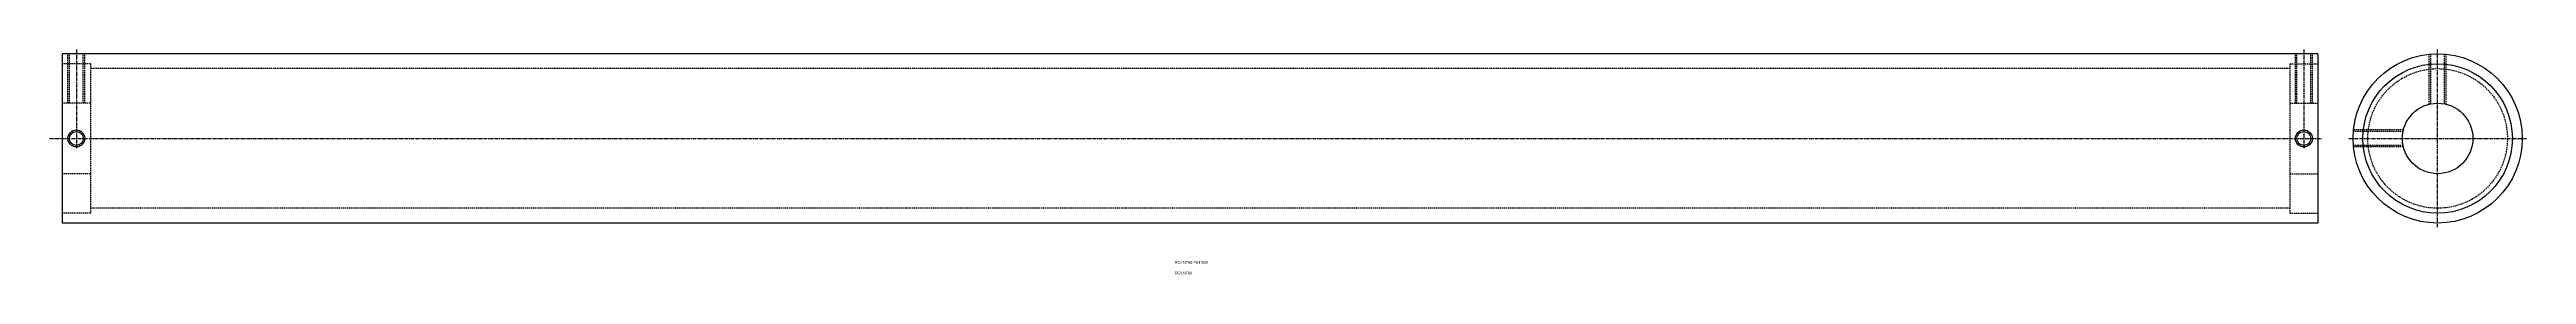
# Model space of a CAD drawing. Extents: x -367 to 511, y -22 to 57.
import ezdxf

# ---------------------------------------------------------------- set-up
doc = ezdxf.new("R2010")
doc.units = 0
doc.linetypes.add('CENTER', pattern=[2, 1.25, -0.25, 0.25, -0.25])
doc.linetypes.add('DASHED', pattern=[0.75, 0.5, -0.25])
doc.layers.get('0').update_dxf_attribs({"linetype": 'CONTINUOUS'})
doc.layers.add('CENTER', color=1, linetype='CENTER')

msp = doc.modelspace()

# ---------------------------------------------------------------- linework, layer by layer
at = {"color": 7, "linetype": 'CONTINUOUS'}
for p, q in [((-362.79, 55.85), (-362.79, -4.15)), ((437.21, 55.85), (-362.79, 55.85)), ((437.21, 55.85), (437.21, -4.15)), ((437.21, -4.15), (-362.79, -4.15))]:
    msp.add_line(p, q, dxfattribs=at)
at = {"color": 3, "linetype": 'DASHED'}
for p, q in [((-360.79, 38.35), (-360.79, 55.85)), ((-360.25, 38.35), (-360.25, 55.85)), ((-355.34, 38.35), (-355.34, 55.85)), ((-354.79, 38.35), (-354.79, 55.85)), ((429.21, 38.35), (429.21, 55.85)), ((429.75, 38.35), (429.75, 55.85)), ((434.66, 38.35), (434.66, 55.85)), ((435.21, 38.35), (435.21, 55.85)), ((476.64, 37.99), (476.64, 55.7)), ((477.18, 38.11), (477.18, 55.75)), ((482.1, 38.11), (482.1, 55.75)), ((482.64, 37.99), (482.64, 55.7)), ((-352.79, 52.35), (-362.79, 52.35)), ((-352.79, 52.35), (-352.79, -0.65)), ((427.21, 50.6), (-352.79, 50.6)), ((427.21, 52.35), (427.21, -0.65)), ((427.21, 52.35), (437.21, 52.35)), ((-352.79, 38.35), (-362.79, 38.35)), ((427.21, 38.35), (437.21, 38.35)), ((467.39, 28.31), (449.74, 28.31)), ((467.51, 28.85), (449.79, 28.85)), ((467.39, 23.39), (449.74, 23.39)), ((467.51, 22.85), (449.79, 22.85)), ((-352.79, 13.35), (-362.79, 13.35)), ((427.21, 13.35), (437.21, 13.35)), ((427.21, 1.1), (-352.79, 1.1)), ((-352.79, -0.65), (-362.79, -0.65)), ((427.21, -0.65), (437.21, -0.65))]:
    msp.add_line(p, q, dxfattribs=at)
at = {"color": 7, "linetype": 'CONTINUOUS'}
for centre, radius in [((479.64, 25.85), 30), ((479.64, 25.85), 26.5), ((479.64, 25.85), 12.5), ((479.64, 25.85), 12.5), ((-357.79, 25.85), 2.46), ((432.21, 25.85), 2.46)]:
    msp.add_circle(centre, radius, dxfattribs=at)
at = {"color": 3, "linetype": 'DASHED'}
msp.add_circle((479.64, 25.85), 24.75, dxfattribs=at)
at = {"color": 3, "linetype": 'CONTINUOUS'}
for centre in [(-357.79, 25.85), (432.21, 25.85)]:
    msp.add_circle(centre, 3, dxfattribs=at)
at = {"layer": 'CENTER', "color": 1, "linetype": 'CENTER'}
for p, q in [((-357.79, 57.35), (-357.79, 22.35)), ((432.21, 57.35), (432.21, 22.35)), ((479.64, -5.65), (479.64, 57.35)), ((-367.29, 25.85), (438.71, 25.85)), ((448.14, 25.85), (511.14, 25.85))]:
    msp.add_line(p, q, dxfattribs=at)

# ---------------------------------------------------------------- texts
at = {"color": 7, "linetype": 'CONTINUOUS'}
for s, p in [('ROLNT60-25-L800', (31.75, -18.59)), ('ROLNT60', (31.75, -22.34))]:
    msp.add_text(s, height=1, dxfattribs=at).set_placement(p)

doc.saveas('drawing.dxf')
